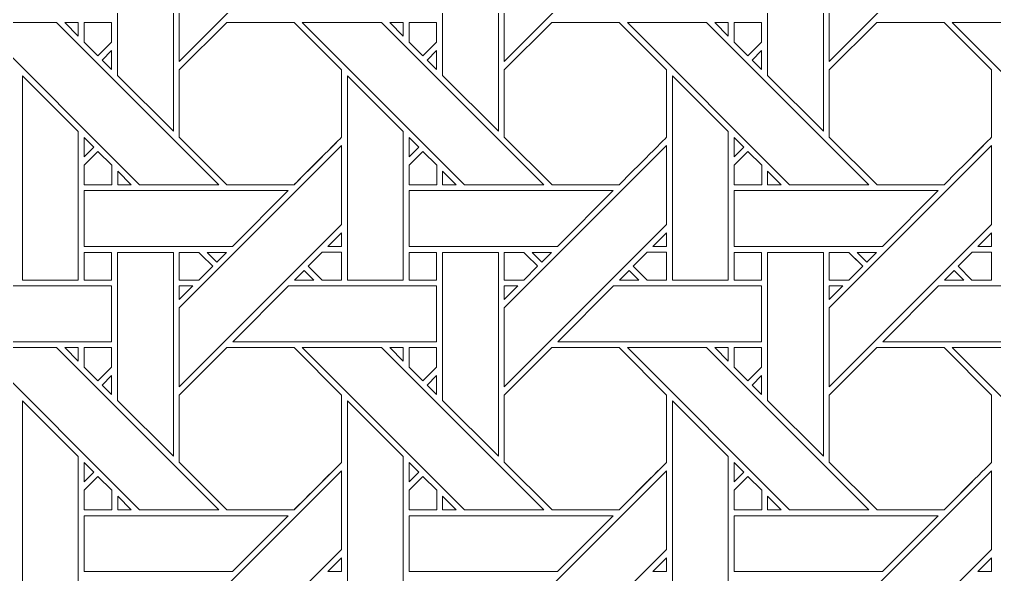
# Model space of a CAD drawing. Header units: inches. Extents: x 6.4 to 18.4, y 3.1 to 15.1.
# Drawn here: x 12.154 to 15, y 11.99 to 13.61 of the extents above; entities that cross this region are included whole.
import ezdxf

# ---------------------------------------------------------------- set-up
doc = ezdxf.new("R2010")
doc.units = ezdxf.units.IN
doc.header["$MEASUREMENT"] = 0
doc.layers.add('Design', color=7, linetype='Continuous', lineweight=0)

msp = doc.modelspace()

# ---------------------------------------------------------------- linework, layer by layer
at = {"layer": 'Design'}
for points, knots in [([(18.3821, 15.0948), (18.3821, 15.0948), (6.3829, 15.0948), (6.3829, 15.0948), (6.3829, 15.0948), (6.3829, 3.0948), (6.3829, 3.0948), (6.3829, 3.0948), (18.3829, 3.0948), (18.3829, 3.0948), (18.3829, 3.0948), (18.3829, 15.0948), (18.3829, 15.0948), (18.3829, 15.0948), (18.3821, 15.0948), (18.3821, 15.0948)], [0, 0, 0, 0, 1, 1, 1, 2, 2, 2, 3, 3, 3, 4, 4, 4, 5, 5, 5, 5]), ([(17.6485, 14.3611), (17.6485, 14.3611), (7.1165, 14.3611), (7.1165, 14.3611), (7.1165, 14.3611), (7.1165, 3.8284), (7.1165, 3.8284), (7.1165, 3.8284), (17.6492, 3.8284), (17.6492, 3.8284), (17.6492, 3.8284), (17.6492, 14.3611), (17.6492, 14.3611), (17.6492, 14.3611), (17.6485, 14.3611), (17.6485, 14.3611)], [0, 0, 0, 0, 1, 1, 1, 2, 2, 2, 3, 3, 3, 4, 4, 4, 5, 5, 5, 5]), ([(13.0941, 13.9603), (13.0941, 13.9603), (12.6204, 13.4866), (12.6204, 13.4866), (12.6204, 13.4866), (12.6204, 13.7167), (12.6204, 13.7167), (12.6204, 13.7167), (13.0941, 14.1903), (13.0941, 14.1903), (13.0941, 14.1903), (13.0941, 13.9603), (13.0941, 13.9603)], [0, 0, 0, 0, 1, 1, 1, 2, 2, 2, 3, 3, 3, 4, 4, 4, 4]), ([(14.0428, 13.9603), (14.0428, 13.9603), (13.5691, 13.4866), (13.5691, 13.4866), (13.5691, 13.4866), (13.5691, 13.7167), (13.5691, 13.7167), (13.5691, 13.7167), (14.0428, 14.1903), (14.0428, 14.1903), (14.0428, 14.1903), (14.0428, 13.9603), (14.0428, 13.9603)], [0, 0, 0, 0, 1, 1, 1, 2, 2, 2, 3, 3, 3, 4, 4, 4, 4]), ([(14.9915, 13.9603), (14.9915, 13.9603), (14.5179, 13.4866), (14.5179, 13.4866), (14.5179, 13.4866), (14.5179, 13.7167), (14.5179, 13.7167), (14.5179, 13.7167), (14.9915, 14.1903), (14.9915, 14.1903), (14.9915, 14.1903), (14.9915, 13.9603), (14.9915, 13.9603)], [0, 0, 0, 0, 1, 1, 1, 2, 2, 2, 3, 3, 3, 4, 4, 4, 4]), ([(12.4403, 13.4466), (12.4403, 13.4466), (12.4403, 13.8788), (12.4403, 13.8788), (12.4403, 13.8788), (12.6032, 13.8788), (12.6032, 13.8788), (12.6032, 13.8788), (12.6032, 13.2837), (12.6032, 13.2837), (12.6032, 13.2837), (12.4403, 13.4466), (12.4403, 13.4466)], [0, 0, 0, 0, 1, 1, 1, 2, 2, 2, 3, 3, 3, 4, 4, 4, 4]), ([(13.3891, 13.4466), (13.3891, 13.4466), (13.3891, 13.8788), (13.3891, 13.8788), (13.3891, 13.8788), (13.552, 13.8788), (13.552, 13.8788), (13.552, 13.8788), (13.552, 13.2837), (13.552, 13.2837), (13.552, 13.2837), (13.3891, 13.4466), (13.3891, 13.4466)], [0, 0, 0, 0, 1, 1, 1, 2, 2, 2, 3, 3, 3, 4, 4, 4, 4]), ([(14.3378, 13.4466), (14.3378, 13.4466), (14.3378, 13.8788), (14.3378, 13.8788), (14.3378, 13.8788), (14.5007, 13.8788), (14.5007, 13.8788), (14.5007, 13.8788), (14.5007, 13.2837), (14.5007, 13.2837), (14.5007, 13.2837), (14.3378, 13.4466), (14.3378, 13.4466)], [0, 0, 0, 0, 1, 1, 1, 2, 2, 2, 3, 3, 3, 4, 4, 4, 4]), ([(12.7354, 13.1273), (12.7354, 13.1273), (12.5044, 13.1273), (12.5044, 13.1273), (12.5044, 13.1273), (12.0308, 13.601), (12.0308, 13.601), (12.0308, 13.601), (12.2618, 13.601), (12.2618, 13.601), (12.2618, 13.601), (12.7354, 13.1273), (12.7354, 13.1273)], [0, 0, 0, 0, 1, 1, 1, 2, 2, 2, 3, 3, 3, 4, 4, 4, 4]), ([(12.2859, 13.601), (12.2859, 13.601), (12.3253, 13.601), (12.3253, 13.601), (12.3253, 13.601), (12.3253, 13.5611), (12.3253, 13.5611), (12.3253, 13.5611), (12.2859, 13.601), (12.2859, 13.601)], [0, 0, 0, 0, 1, 1, 1, 2, 2, 2, 3, 3, 3, 3]), ([(12.4228, 13.601), (12.4228, 13.601), (12.4228, 13.5434), (12.4228, 13.5434), (12.4228, 13.5434), (12.3828, 13.5035), (12.3828, 13.5035), (12.3828, 13.5035), (12.3425, 13.5438), (12.3425, 13.5438), (12.3425, 13.5438), (12.3425, 13.601), (12.3425, 13.601), (12.3425, 13.601), (12.4228, 13.601), (12.4228, 13.601)], [0, 0, 0, 0, 1, 1, 1, 2, 2, 2, 3, 3, 3, 4, 4, 4, 5, 5, 5, 5]), ([(12.4228, 13.5434), (12.4228, 13.5434), (12.3828, 13.5035), (12.3828, 13.5035), (12.3828, 13.5035), (12.3425, 13.5438), (12.3425, 13.5438), (12.3425, 13.5438), (12.3425, 13.601), (12.3425, 13.601), (12.3425, 13.601), (12.4228, 13.601), (12.4228, 13.601), (12.4228, 13.601), (12.4228, 13.5434), (12.4228, 13.5434)], [0, 0, 0, 0, 1, 1, 1, 2, 2, 2, 3, 3, 3, 4, 4, 4, 5, 5, 5, 5]), ([(12.7591, 13.601), (12.7591, 13.601), (12.9553, 13.601), (12.9553, 13.601), (12.9553, 13.601), (13.0941, 13.4623), (13.0941, 13.4623), (13.0941, 13.4623), (13.0941, 13.2661), (13.0941, 13.2661), (13.0763, 13.2481), (12.9643, 13.1364), (12.9553, 13.1274), (12.9553, 13.1274), (12.7596, 13.1274), (12.7596, 13.1274), (12.7596, 13.1274), (12.6204, 13.2666), (12.6204, 13.2666), (12.6204, 13.2666), (12.6204, 13.4623), (12.6204, 13.4623), (12.6204, 13.4623), (12.7591, 13.601), (12.7591, 13.601)], [0, 0, 0, 0, 1, 1, 1, 2, 2, 2, 3, 3, 3, 4, 4, 4, 5, 5, 5, 6, 6, 6, 7, 7, 7, 8, 8, 8, 8]), ([(13.0941, 13.4623), (13.0941, 13.4623), (13.0941, 13.2661), (13.0941, 13.2661), (13.0759, 13.2477), (12.964, 13.1361), (12.9553, 13.1274), (12.9553, 13.1274), (12.7596, 13.1274), (12.7596, 13.1274), (12.7596, 13.1274), (12.6204, 13.2666), (12.6204, 13.2666), (12.6204, 13.2666), (12.6204, 13.4623), (12.6204, 13.4623), (12.6204, 13.4623), (12.7591, 13.601), (12.7591, 13.601), (12.7591, 13.601), (12.9553, 13.601), (12.9553, 13.601), (12.9553, 13.601), (13.0941, 13.4623), (13.0941, 13.4623)], [0, 0, 0, 0, 1, 1, 1, 2, 2, 2, 3, 3, 3, 4, 4, 4, 5, 5, 5, 6, 6, 6, 7, 7, 7, 8, 8, 8, 8]), ([(13.6841, 13.1273), (13.6841, 13.1273), (13.4531, 13.1273), (13.4531, 13.1273), (13.4531, 13.1273), (12.9795, 13.601), (12.9795, 13.601), (12.9795, 13.601), (13.2105, 13.601), (13.2105, 13.601), (13.2105, 13.601), (13.6841, 13.1273), (13.6841, 13.1273)], [0, 0, 0, 0, 1, 1, 1, 2, 2, 2, 3, 3, 3, 4, 4, 4, 4]), ([(13.2346, 13.601), (13.2346, 13.601), (13.2741, 13.601), (13.2741, 13.601), (13.2741, 13.601), (13.2741, 13.5611), (13.2741, 13.5611), (13.2741, 13.5611), (13.2346, 13.601), (13.2346, 13.601)], [0, 0, 0, 0, 1, 1, 1, 2, 2, 2, 3, 3, 3, 3]), ([(13.3715, 13.601), (13.3715, 13.601), (13.3715, 13.5434), (13.3715, 13.5434), (13.3715, 13.5434), (13.3316, 13.5035), (13.3316, 13.5035), (13.3316, 13.5035), (13.2913, 13.5438), (13.2913, 13.5438), (13.2913, 13.5438), (13.2913, 13.601), (13.2913, 13.601), (13.2913, 13.601), (13.3715, 13.601), (13.3715, 13.601)], [0, 0, 0, 0, 1, 1, 1, 2, 2, 2, 3, 3, 3, 4, 4, 4, 5, 5, 5, 5]), ([(13.3715, 13.5434), (13.3715, 13.5434), (13.3316, 13.5035), (13.3316, 13.5035), (13.3316, 13.5035), (13.2913, 13.5438), (13.2913, 13.5438), (13.2913, 13.5438), (13.2913, 13.601), (13.2913, 13.601), (13.2913, 13.601), (13.3715, 13.601), (13.3715, 13.601), (13.3715, 13.601), (13.3715, 13.5434), (13.3715, 13.5434)], [0, 0, 0, 0, 1, 1, 1, 2, 2, 2, 3, 3, 3, 4, 4, 4, 5, 5, 5, 5]), ([(13.7078, 13.601), (13.7078, 13.601), (13.904, 13.601), (13.904, 13.601), (13.904, 13.601), (14.0428, 13.4623), (14.0428, 13.4623), (14.0428, 13.4623), (14.0428, 13.2661), (14.0428, 13.2661), (14.025, 13.2481), (13.9131, 13.1364), (13.9041, 13.1274), (13.9041, 13.1274), (13.7084, 13.1274), (13.7084, 13.1274), (13.7084, 13.1274), (13.5691, 13.2666), (13.5691, 13.2666), (13.5691, 13.2666), (13.5691, 13.4623), (13.5691, 13.4623), (13.5691, 13.4623), (13.7078, 13.601), (13.7078, 13.601)], [0, 0, 0, 0, 1, 1, 1, 2, 2, 2, 3, 3, 3, 4, 4, 4, 5, 5, 5, 6, 6, 6, 7, 7, 7, 8, 8, 8, 8]), ([(14.0428, 13.4623), (14.0428, 13.4623), (14.0428, 13.2661), (14.0428, 13.2661), (14.025, 13.2481), (13.9131, 13.1364), (13.9041, 13.1274), (13.9041, 13.1274), (13.7084, 13.1274), (13.7084, 13.1274), (13.7084, 13.1274), (13.5691, 13.2666), (13.5691, 13.2666), (13.5691, 13.2666), (13.5691, 13.4623), (13.5691, 13.4623), (13.5691, 13.4623), (13.7078, 13.601), (13.7078, 13.601), (13.7078, 13.601), (13.904, 13.601), (13.904, 13.601), (13.904, 13.601), (14.0428, 13.4623), (14.0428, 13.4623)], [0, 0, 0, 0, 1, 1, 1, 2, 2, 2, 3, 3, 3, 4, 4, 4, 5, 5, 5, 6, 6, 6, 7, 7, 7, 8, 8, 8, 8]), ([(14.6329, 13.1273), (14.6329, 13.1273), (14.4018, 13.1273), (14.4018, 13.1273), (14.4018, 13.1273), (13.9283, 13.601), (13.9283, 13.601), (13.9283, 13.601), (14.1592, 13.601), (14.1592, 13.601), (14.1592, 13.601), (14.6329, 13.1273), (14.6329, 13.1273)], [0, 0, 0, 0, 1, 1, 1, 2, 2, 2, 3, 3, 3, 4, 4, 4, 4]), ([(14.1833, 13.601), (14.1833, 13.601), (14.2228, 13.601), (14.2228, 13.601), (14.2228, 13.601), (14.2228, 13.5611), (14.2228, 13.5611), (14.2228, 13.5611), (14.1833, 13.601), (14.1833, 13.601)], [0, 0, 0, 0, 1, 1, 1, 2, 2, 2, 3, 3, 3, 3]), ([(14.3203, 13.601), (14.3203, 13.601), (14.3203, 13.5434), (14.3203, 13.5434), (14.3203, 13.5434), (14.2803, 13.5035), (14.2803, 13.5035), (14.2803, 13.5035), (14.24, 13.5438), (14.24, 13.5438), (14.24, 13.5438), (14.24, 13.601), (14.24, 13.601), (14.24, 13.601), (14.3203, 13.601), (14.3203, 13.601)], [0, 0, 0, 0, 1, 1, 1, 2, 2, 2, 3, 3, 3, 4, 4, 4, 5, 5, 5, 5]), ([(14.2803, 13.5035), (14.2803, 13.5035), (14.24, 13.5438), (14.24, 13.5438), (14.24, 13.5438), (14.24, 13.601), (14.24, 13.601), (14.24, 13.601), (14.3203, 13.601), (14.3203, 13.601), (14.3203, 13.601), (14.3203, 13.5434), (14.3203, 13.5434), (14.3203, 13.5434), (14.2803, 13.5035), (14.2803, 13.5035)], [0, 0, 0, 0, 1, 1, 1, 2, 2, 2, 3, 3, 3, 4, 4, 4, 5, 5, 5, 5]), ([(14.6566, 13.601), (14.6566, 13.601), (14.8528, 13.601), (14.8528, 13.601), (14.8528, 13.601), (14.9915, 13.4623), (14.9915, 13.4623), (14.9915, 13.4623), (14.9915, 13.2661), (14.9915, 13.2661), (14.9737, 13.2481), (14.8618, 13.1364), (14.8528, 13.1274), (14.8528, 13.1274), (14.6571, 13.1274), (14.6571, 13.1274), (14.6571, 13.1274), (14.5179, 13.2666), (14.5179, 13.2666), (14.5179, 13.2666), (14.5179, 13.4623), (14.5179, 13.4623), (14.5179, 13.4623), (14.6566, 13.601), (14.6566, 13.601)], [0, 0, 0, 0, 1, 1, 1, 2, 2, 2, 3, 3, 3, 4, 4, 4, 5, 5, 5, 6, 6, 6, 7, 7, 7, 8, 8, 8, 8]), ([(14.9915, 13.4623), (14.9915, 13.4623), (14.9915, 13.2661), (14.9915, 13.2661), (14.9738, 13.2482), (14.8619, 13.1365), (14.8528, 13.1274), (14.8528, 13.1274), (14.6571, 13.1274), (14.6571, 13.1274), (14.6571, 13.1274), (14.5179, 13.2666), (14.5179, 13.2666), (14.5179, 13.2666), (14.5179, 13.4623), (14.5179, 13.4623), (14.5179, 13.4623), (14.6566, 13.601), (14.6566, 13.601), (14.6566, 13.601), (14.8528, 13.601), (14.8528, 13.601), (14.8528, 13.601), (14.9915, 13.4623), (14.9915, 13.4623)], [0, 0, 0, 0, 1, 1, 1, 2, 2, 2, 3, 3, 3, 4, 4, 4, 5, 5, 5, 6, 6, 6, 7, 7, 7, 8, 8, 8, 8]), ([(15.5816, 13.1273), (15.5816, 13.1273), (15.3506, 13.1273), (15.3506, 13.1273), (15.3506, 13.1273), (14.877, 13.601), (14.877, 13.601), (14.877, 13.601), (15.1079, 13.601), (15.1079, 13.601), (15.1079, 13.601), (15.5816, 13.1273), (15.5816, 13.1273)], [0, 0, 0, 0, 1, 1, 1, 2, 2, 2, 3, 3, 3, 4, 4, 4, 4]), ([(12.4228, 13.5191), (12.4228, 13.5191), (12.4228, 13.464), (12.4228, 13.464), (12.4228, 13.464), (12.395, 13.4913), (12.395, 13.4913), (12.395, 13.4913), (12.4228, 13.5191), (12.4228, 13.5191)], [0, 0, 0, 0, 1, 1, 1, 2, 2, 2, 3, 3, 3, 3]), ([(13.3715, 13.5191), (13.3715, 13.5191), (13.3715, 13.464), (13.3715, 13.464), (13.3715, 13.464), (13.3438, 13.4913), (13.3438, 13.4913), (13.3438, 13.4913), (13.3715, 13.5191), (13.3715, 13.5191)], [0, 0, 0, 0, 1, 1, 1, 2, 2, 2, 3, 3, 3, 3]), ([(14.3203, 13.5191), (14.3203, 13.5191), (14.3203, 13.464), (14.3203, 13.464), (14.3203, 13.464), (14.2925, 13.4913), (14.2925, 13.4913), (14.2925, 13.4913), (14.3203, 13.5191), (14.3203, 13.5191)], [0, 0, 0, 0, 1, 1, 1, 2, 2, 2, 3, 3, 3, 3]), ([(12.1625, 12.8493), (12.1625, 12.8493), (12.1625, 13.4452), (12.1625, 13.4452), (12.1625, 13.4452), (12.3252, 13.283), (12.3252, 13.283), (12.3252, 13.283), (12.3252, 12.8493), (12.3252, 12.8493), (12.3252, 12.8493), (12.1625, 12.8493), (12.1625, 12.8493)], [0, 0, 0, 0, 1, 1, 1, 2, 2, 2, 3, 3, 3, 4, 4, 4, 4]), ([(13.1112, 12.8493), (13.1112, 12.8493), (13.1112, 13.4452), (13.1112, 13.4452), (13.1112, 13.4452), (13.274, 13.283), (13.274, 13.283), (13.274, 13.283), (13.274, 12.8493), (13.274, 12.8493), (13.274, 12.8493), (13.1112, 12.8493), (13.1112, 12.8493)], [0, 0, 0, 0, 1, 1, 1, 2, 2, 2, 3, 3, 3, 4, 4, 4, 4]), ([(14.0599, 12.8493), (14.0599, 12.8493), (14.0599, 13.4452), (14.0599, 13.4452), (14.0599, 13.4452), (14.2227, 13.283), (14.2227, 13.283), (14.2227, 13.283), (14.2227, 12.8493), (14.2227, 12.8493), (14.2227, 12.8493), (14.0599, 12.8493), (14.0599, 12.8493)], [0, 0, 0, 0, 1, 1, 1, 2, 2, 2, 3, 3, 3, 4, 4, 4, 4]), ([(12.3425, 13.2088), (12.3425, 13.2088), (12.3425, 13.2655), (12.3425, 13.2655), (12.3425, 13.2655), (12.3707, 13.2369), (12.3707, 13.2369), (12.3707, 13.2369), (12.3425, 13.2088), (12.3425, 13.2088)], [0, 0, 0, 0, 1, 1, 1, 2, 2, 2, 3, 3, 3, 3]), ([(13.2913, 13.2088), (13.2913, 13.2088), (13.2913, 13.2655), (13.2913, 13.2655), (13.2913, 13.2655), (13.3195, 13.2369), (13.3195, 13.2369), (13.3195, 13.2369), (13.2913, 13.2088), (13.2913, 13.2088)], [0, 0, 0, 0, 1, 1, 1, 2, 2, 2, 3, 3, 3, 3]), ([(14.24, 13.2088), (14.24, 13.2088), (14.24, 13.2655), (14.24, 13.2655), (14.24, 13.2655), (14.2682, 13.2369), (14.2682, 13.2369), (14.2682, 13.2369), (14.24, 13.2088), (14.24, 13.2088)], [0, 0, 0, 0, 1, 1, 1, 2, 2, 2, 3, 3, 3, 3]), ([(13.0941, 13.0116), (13.0941, 13.0116), (12.6204, 12.5379), (12.6204, 12.5379), (12.6204, 12.5379), (12.6204, 12.768), (12.6204, 12.768), (12.6204, 12.768), (13.0941, 13.2416), (13.0941, 13.2416), (13.0941, 13.2416), (13.0941, 13.0116), (13.0941, 13.0116)], [0, 0, 0, 0, 1, 1, 1, 2, 2, 2, 3, 3, 3, 4, 4, 4, 4]), ([(14.0428, 13.0116), (14.0428, 13.0116), (13.5691, 12.5379), (13.5691, 12.5379), (13.5691, 12.5379), (13.5691, 12.768), (13.5691, 12.768), (13.5691, 12.768), (14.0428, 13.2416), (14.0428, 13.2416), (14.0428, 13.2416), (14.0428, 13.0116), (14.0428, 13.0116)], [0, 0, 0, 0, 1, 1, 1, 2, 2, 2, 3, 3, 3, 4, 4, 4, 4]), ([(14.9915, 13.0116), (14.9915, 13.0116), (14.5179, 12.5379), (14.5179, 12.5379), (14.5179, 12.5379), (14.5179, 12.768), (14.5179, 12.768), (14.5179, 12.768), (14.9915, 13.2416), (14.9915, 13.2416), (14.9915, 13.2416), (14.9915, 13.0116), (14.9915, 13.0116)], [0, 0, 0, 0, 1, 1, 1, 2, 2, 2, 3, 3, 3, 4, 4, 4, 4]), ([(12.3425, 13.1271), (12.3425, 13.1271), (12.3425, 13.1844), (12.3425, 13.1844), (12.3425, 13.1844), (12.3829, 13.2247), (12.3829, 13.2247), (12.3829, 13.2247), (12.4232, 13.1844), (12.4232, 13.1844), (12.4232, 13.1844), (12.4232, 13.1271), (12.4232, 13.1271), (12.4232, 13.1271), (12.3425, 13.1271), (12.3425, 13.1271)], [0, 0, 0, 0, 1, 1, 1, 2, 2, 2, 3, 3, 3, 4, 4, 4, 5, 5, 5, 5]), ([(12.3829, 13.2247), (12.3829, 13.2247), (12.4232, 13.1844), (12.4232, 13.1844), (12.4232, 13.1844), (12.4232, 13.1271), (12.4232, 13.1271), (12.4232, 13.1271), (12.3425, 13.1271), (12.3425, 13.1271), (12.3425, 13.1271), (12.3425, 13.1844), (12.3425, 13.1844), (12.3425, 13.1844), (12.3829, 13.2247), (12.3829, 13.2247)], [0, 0, 0, 0, 1, 1, 1, 2, 2, 2, 3, 3, 3, 4, 4, 4, 5, 5, 5, 5]), ([(13.2913, 13.1271), (13.2913, 13.1271), (13.2913, 13.1844), (13.2913, 13.1844), (13.2913, 13.1844), (13.3316, 13.2247), (13.3316, 13.2247), (13.3316, 13.2247), (13.3719, 13.1844), (13.3719, 13.1844), (13.3719, 13.1844), (13.3719, 13.1271), (13.3719, 13.1271), (13.3719, 13.1271), (13.2913, 13.1271), (13.2913, 13.1271)], [0, 0, 0, 0, 1, 1, 1, 2, 2, 2, 3, 3, 3, 4, 4, 4, 5, 5, 5, 5]), ([(13.3316, 13.2247), (13.3316, 13.2247), (13.3719, 13.1844), (13.3719, 13.1844), (13.3719, 13.1844), (13.3719, 13.1271), (13.3719, 13.1271), (13.3719, 13.1271), (13.2913, 13.1271), (13.2913, 13.1271), (13.2913, 13.1271), (13.2913, 13.1844), (13.2913, 13.1844), (13.2913, 13.1844), (13.3316, 13.2247), (13.3316, 13.2247)], [0, 0, 0, 0, 1, 1, 1, 2, 2, 2, 3, 3, 3, 4, 4, 4, 5, 5, 5, 5]), ([(14.24, 13.1271), (14.24, 13.1271), (14.24, 13.1844), (14.24, 13.1844), (14.24, 13.1844), (14.2803, 13.2247), (14.2803, 13.2247), (14.2803, 13.2247), (14.3207, 13.1844), (14.3207, 13.1844), (14.3207, 13.1844), (14.3207, 13.1271), (14.3207, 13.1271), (14.3207, 13.1271), (14.24, 13.1271), (14.24, 13.1271)], [0, 0, 0, 0, 1, 1, 1, 2, 2, 2, 3, 3, 3, 4, 4, 4, 5, 5, 5, 5]), ([(14.2803, 13.2247), (14.2803, 13.2247), (14.3207, 13.1844), (14.3207, 13.1844), (14.3207, 13.1844), (14.3207, 13.1271), (14.3207, 13.1271), (14.3207, 13.1271), (14.24, 13.1271), (14.24, 13.1271), (14.24, 13.1271), (14.24, 13.1844), (14.24, 13.1844), (14.24, 13.1844), (14.2803, 13.2247), (14.2803, 13.2247)], [0, 0, 0, 0, 1, 1, 1, 2, 2, 2, 3, 3, 3, 4, 4, 4, 5, 5, 5, 5]), ([(12.4405, 13.1273), (12.4405, 13.1273), (12.4405, 13.1671), (12.4405, 13.1671), (12.4405, 13.1671), (12.4802, 13.1273), (12.4802, 13.1273), (12.4802, 13.1273), (12.4405, 13.1273), (12.4405, 13.1273)], [0, 0, 0, 0, 1, 1, 1, 2, 2, 2, 3, 3, 3, 3]), ([(13.3892, 13.1273), (13.3892, 13.1273), (13.3892, 13.1671), (13.3892, 13.1671), (13.3892, 13.1671), (13.4289, 13.1273), (13.4289, 13.1273), (13.4289, 13.1273), (13.3892, 13.1273), (13.3892, 13.1273)], [0, 0, 0, 0, 1, 1, 1, 2, 2, 2, 3, 3, 3, 3]), ([(14.3379, 13.1273), (14.3379, 13.1273), (14.3379, 13.1671), (14.3379, 13.1671), (14.3379, 13.1671), (14.3776, 13.1273), (14.3776, 13.1273), (14.3776, 13.1273), (14.3379, 13.1273), (14.3379, 13.1273)], [0, 0, 0, 0, 1, 1, 1, 2, 2, 2, 3, 3, 3, 3]), ([(12.9382, 13.1101), (12.9382, 13.1101), (12.7755, 12.9474), (12.7755, 12.9474), (12.7755, 12.9474), (12.3425, 12.9474), (12.3425, 12.9474), (12.3425, 12.9474), (12.3425, 13.1101), (12.3425, 13.1101), (12.3425, 13.1101), (12.9382, 13.1101), (12.9382, 13.1101)], [0, 0, 0, 0, 1, 1, 1, 2, 2, 2, 3, 3, 3, 4, 4, 4, 4]), ([(13.887, 13.1101), (13.887, 13.1101), (13.7242, 12.9474), (13.7242, 12.9474), (13.7242, 12.9474), (13.2913, 12.9474), (13.2913, 12.9474), (13.2913, 12.9474), (13.2913, 13.1101), (13.2913, 13.1101), (13.2913, 13.1101), (13.887, 13.1101), (13.887, 13.1101)], [0, 0, 0, 0, 1, 1, 1, 2, 2, 2, 3, 3, 3, 4, 4, 4, 4]), ([(14.8357, 13.1101), (14.8357, 13.1101), (14.673, 12.9474), (14.673, 12.9474), (14.673, 12.9474), (14.24, 12.9474), (14.24, 12.9474), (14.24, 12.9474), (14.24, 13.1101), (14.24, 13.1101), (14.24, 13.1101), (14.8357, 13.1101), (14.8357, 13.1101)], [0, 0, 0, 0, 1, 1, 1, 2, 2, 2, 3, 3, 3, 4, 4, 4, 4]), ([(13.0543, 12.9474), (13.0543, 12.9474), (13.0941, 12.9872), (13.0941, 12.9872), (13.0941, 12.9872), (13.0941, 12.9474), (13.0941, 12.9474), (13.0941, 12.9474), (13.0543, 12.9474), (13.0543, 12.9474)], [0, 0, 0, 0, 1, 1, 1, 2, 2, 2, 3, 3, 3, 3]), ([(14.003, 12.9474), (14.003, 12.9474), (14.0428, 12.9872), (14.0428, 12.9872), (14.0428, 12.9872), (14.0428, 12.9474), (14.0428, 12.9474), (14.0428, 12.9474), (14.003, 12.9474), (14.003, 12.9474)], [0, 0, 0, 0, 1, 1, 1, 2, 2, 2, 3, 3, 3, 3]), ([(14.9517, 12.9474), (14.9517, 12.9474), (14.9915, 12.9872), (14.9915, 12.9872), (14.9915, 12.9872), (14.9915, 12.9474), (14.9915, 12.9474), (14.9915, 12.9474), (14.9517, 12.9474), (14.9517, 12.9474)], [0, 0, 0, 0, 1, 1, 1, 2, 2, 2, 3, 3, 3, 3]), ([(12.3425, 12.9301), (12.3425, 12.9301), (12.4228, 12.9301), (12.4228, 12.9301), (12.4228, 12.9301), (12.4228, 12.8494), (12.4228, 12.8494), (12.4228, 12.8494), (12.3425, 12.8494), (12.3425, 12.8494), (12.3425, 12.8494), (12.3425, 12.9301), (12.3425, 12.9301)], [0, 0, 0, 0, 1, 1, 1, 2, 2, 2, 3, 3, 3, 4, 4, 4, 4]), ([(12.4228, 12.9301), (12.4228, 12.9301), (12.4228, 12.8494), (12.4228, 12.8494), (12.4228, 12.8494), (12.3425, 12.8494), (12.3425, 12.8494), (12.3425, 12.8494), (12.3425, 12.9301), (12.3425, 12.9301), (12.3425, 12.9301), (12.4228, 12.9301), (12.4228, 12.9301)], [0, 0, 0, 0, 1, 1, 1, 2, 2, 2, 3, 3, 3, 4, 4, 4, 4]), ([(12.4403, 12.4979), (12.4403, 12.4979), (12.4403, 12.9301), (12.4403, 12.9301), (12.4403, 12.9301), (12.6032, 12.9301), (12.6032, 12.9301), (12.6032, 12.9301), (12.6032, 12.335), (12.6032, 12.335), (12.6032, 12.335), (12.4403, 12.4979), (12.4403, 12.4979)], [0, 0, 0, 0, 1, 1, 1, 2, 2, 2, 3, 3, 3, 4, 4, 4, 4]), ([(12.6775, 12.9301), (12.6826, 12.925), (12.7134, 12.8942), (12.7178, 12.8898), (12.7178, 12.8898), (12.6774, 12.8494), (12.6774, 12.8494), (12.6774, 12.8494), (12.6204, 12.8494), (12.6204, 12.8494), (12.6204, 12.8494), (12.6204, 12.9301), (12.6204, 12.9301), (12.6204, 12.9301), (12.6775, 12.9301), (12.6775, 12.9301)], [0, 0, 0, 0, 1, 1, 1, 2, 2, 2, 3, 3, 3, 4, 4, 4, 5, 5, 5, 5]), ([(12.7178, 12.8898), (12.7178, 12.8898), (12.6774, 12.8494), (12.6774, 12.8494), (12.6774, 12.8494), (12.6204, 12.8494), (12.6204, 12.8494), (12.6204, 12.8494), (12.6204, 12.9301), (12.6204, 12.9301), (12.6204, 12.9301), (12.6775, 12.9301), (12.6775, 12.9301), (12.6828, 12.9248), (12.7136, 12.894), (12.7178, 12.8898)], [0, 0, 0, 0, 1, 1, 1, 2, 2, 2, 3, 3, 3, 4, 4, 4, 5, 5, 5, 5]), ([(12.7018, 12.9301), (12.7018, 12.9301), (12.7583, 12.9301), (12.7583, 12.9301), (12.7583, 12.9301), (12.73, 12.9019), (12.73, 12.9019), (12.73, 12.9019), (12.7018, 12.9301), (12.7018, 12.9301)], [0, 0, 0, 0, 1, 1, 1, 2, 2, 2, 3, 3, 3, 3]), ([(13.037, 12.8494), (13.037, 12.8494), (12.9966, 12.8897), (12.9966, 12.8897), (12.9966, 12.8897), (13.037, 12.9302), (13.037, 12.9302), (13.037, 12.9302), (13.0941, 12.9302), (13.0941, 12.9302), (13.0941, 12.9302), (13.0941, 12.8494), (13.0941, 12.8494), (13.0941, 12.8494), (13.037, 12.8494), (13.037, 12.8494)], [0, 0, 0, 0, 1, 1, 1, 2, 2, 2, 3, 3, 3, 4, 4, 4, 5, 5, 5, 5]), ([(13.0941, 12.9302), (13.0941, 12.9302), (13.0941, 12.8494), (13.0941, 12.8494), (13.0941, 12.8494), (13.037, 12.8494), (13.037, 12.8494), (13.037, 12.8494), (12.9966, 12.8897), (12.9966, 12.8897), (12.9966, 12.8897), (13.037, 12.9302), (13.037, 12.9302), (13.037, 12.9302), (13.0941, 12.9302), (13.0941, 12.9302)], [0, 0, 0, 0, 1, 1, 1, 2, 2, 2, 3, 3, 3, 4, 4, 4, 5, 5, 5, 5]), ([(13.2913, 12.9301), (13.2913, 12.9301), (13.3715, 12.9301), (13.3715, 12.9301), (13.3715, 12.9301), (13.3715, 12.8494), (13.3715, 12.8494), (13.3715, 12.8494), (13.2913, 12.8494), (13.2913, 12.8494), (13.2913, 12.8494), (13.2913, 12.9301), (13.2913, 12.9301)], [0, 0, 0, 0, 1, 1, 1, 2, 2, 2, 3, 3, 3, 4, 4, 4, 4]), ([(13.3715, 12.9301), (13.3715, 12.9301), (13.3715, 12.8494), (13.3715, 12.8494), (13.3715, 12.8494), (13.2913, 12.8494), (13.2913, 12.8494), (13.2913, 12.8494), (13.2913, 12.9301), (13.2913, 12.9301), (13.2913, 12.9301), (13.3715, 12.9301), (13.3715, 12.9301)], [0, 0, 0, 0, 1, 1, 1, 2, 2, 2, 3, 3, 3, 4, 4, 4, 4]), ([(13.3891, 12.4979), (13.3891, 12.4979), (13.3891, 12.9301), (13.3891, 12.9301), (13.3891, 12.9301), (13.552, 12.9301), (13.552, 12.9301), (13.552, 12.9301), (13.552, 12.335), (13.552, 12.335), (13.552, 12.335), (13.3891, 12.4979), (13.3891, 12.4979)], [0, 0, 0, 0, 1, 1, 1, 2, 2, 2, 3, 3, 3, 4, 4, 4, 4]), ([(13.6262, 12.9301), (13.6313, 12.925), (13.6621, 12.8942), (13.6665, 12.8898), (13.6665, 12.8898), (13.6261, 12.8494), (13.6261, 12.8494), (13.6261, 12.8494), (13.5691, 12.8494), (13.5691, 12.8494), (13.5691, 12.8494), (13.5691, 12.9301), (13.5691, 12.9301), (13.5691, 12.9301), (13.6262, 12.9301), (13.6262, 12.9301)], [0, 0, 0, 0, 1, 1, 1, 2, 2, 2, 3, 3, 3, 4, 4, 4, 5, 5, 5, 5]), ([(13.6665, 12.8898), (13.6665, 12.8898), (13.6261, 12.8494), (13.6261, 12.8494), (13.6261, 12.8494), (13.5691, 12.8494), (13.5691, 12.8494), (13.5691, 12.8494), (13.5691, 12.9301), (13.5691, 12.9301), (13.5691, 12.9301), (13.6262, 12.9301), (13.6262, 12.9301), (13.6313, 12.925), (13.6621, 12.8942), (13.6665, 12.8898)], [0, 0, 0, 0, 1, 1, 1, 2, 2, 2, 3, 3, 3, 4, 4, 4, 5, 5, 5, 5]), ([(13.6505, 12.9301), (13.6505, 12.9301), (13.707, 12.9301), (13.707, 12.9301), (13.707, 12.9301), (13.6787, 12.9019), (13.6787, 12.9019), (13.6787, 12.9019), (13.6505, 12.9301), (13.6505, 12.9301)], [0, 0, 0, 0, 1, 1, 1, 2, 2, 2, 3, 3, 3, 3]), ([(13.9857, 12.8494), (13.9857, 12.8494), (13.9453, 12.8897), (13.9453, 12.8897), (13.9453, 12.8897), (13.9858, 12.9302), (13.9858, 12.9302), (13.9858, 12.9302), (14.0428, 12.9302), (14.0428, 12.9302), (14.0428, 12.9302), (14.0428, 12.8494), (14.0428, 12.8494), (14.0428, 12.8494), (13.9857, 12.8494), (13.9857, 12.8494)], [0, 0, 0, 0, 1, 1, 1, 2, 2, 2, 3, 3, 3, 4, 4, 4, 5, 5, 5, 5]), ([(14.0428, 12.8494), (14.0428, 12.8494), (13.9857, 12.8494), (13.9857, 12.8494), (13.9857, 12.8494), (13.9453, 12.8897), (13.9453, 12.8897), (13.9453, 12.8897), (13.9858, 12.9302), (13.9858, 12.9302), (13.9858, 12.9302), (14.0428, 12.9302), (14.0428, 12.9302), (14.0428, 12.9302), (14.0428, 12.8494), (14.0428, 12.8494)], [0, 0, 0, 0, 1, 1, 1, 2, 2, 2, 3, 3, 3, 4, 4, 4, 5, 5, 5, 5]), ([(14.24, 12.9301), (14.24, 12.9301), (14.3203, 12.9301), (14.3203, 12.9301), (14.3203, 12.9301), (14.3203, 12.8494), (14.3203, 12.8494), (14.3203, 12.8494), (14.24, 12.8494), (14.24, 12.8494), (14.24, 12.8494), (14.24, 12.9301), (14.24, 12.9301)], [0, 0, 0, 0, 1, 1, 1, 2, 2, 2, 3, 3, 3, 4, 4, 4, 4]), ([(14.24, 12.8494), (14.24, 12.8494), (14.24, 12.9301), (14.24, 12.9301), (14.24, 12.9301), (14.3203, 12.9301), (14.3203, 12.9301), (14.3203, 12.9301), (14.3203, 12.8494), (14.3203, 12.8494), (14.3203, 12.8494), (14.24, 12.8494), (14.24, 12.8494)], [0, 0, 0, 0, 1, 1, 1, 2, 2, 2, 3, 3, 3, 4, 4, 4, 4]), ([(14.3378, 12.4979), (14.3378, 12.4979), (14.3378, 12.9301), (14.3378, 12.9301), (14.3378, 12.9301), (14.5007, 12.9301), (14.5007, 12.9301), (14.5007, 12.9301), (14.5007, 12.335), (14.5007, 12.335), (14.5007, 12.335), (14.3378, 12.4979), (14.3378, 12.4979)], [0, 0, 0, 0, 1, 1, 1, 2, 2, 2, 3, 3, 3, 4, 4, 4, 4]), ([(14.5749, 12.9301), (14.5801, 12.925), (14.6108, 12.8942), (14.6153, 12.8898), (14.6153, 12.8898), (14.5748, 12.8494), (14.5748, 12.8494), (14.5748, 12.8494), (14.5179, 12.8494), (14.5179, 12.8494), (14.5179, 12.8494), (14.5179, 12.9301), (14.5179, 12.9301), (14.5179, 12.9301), (14.5749, 12.9301), (14.5749, 12.9301)], [0, 0, 0, 0, 1, 1, 1, 2, 2, 2, 3, 3, 3, 4, 4, 4, 5, 5, 5, 5]), ([(14.6153, 12.8898), (14.6153, 12.8898), (14.5748, 12.8494), (14.5748, 12.8494), (14.5748, 12.8494), (14.5179, 12.8494), (14.5179, 12.8494), (14.5179, 12.8494), (14.5179, 12.9301), (14.5179, 12.9301), (14.5179, 12.9301), (14.5749, 12.9301), (14.5749, 12.9301), (14.58, 12.9251), (14.6107, 12.8943), (14.6153, 12.8898)], [0, 0, 0, 0, 1, 1, 1, 2, 2, 2, 3, 3, 3, 4, 4, 4, 5, 5, 5, 5]), ([(14.5993, 12.9301), (14.5993, 12.9301), (14.6557, 12.9301), (14.6557, 12.9301), (14.6557, 12.9301), (14.6275, 12.9019), (14.6275, 12.9019), (14.6275, 12.9019), (14.5993, 12.9301), (14.5993, 12.9301)], [0, 0, 0, 0, 1, 1, 1, 2, 2, 2, 3, 3, 3, 3]), ([(14.9344, 12.8494), (14.9344, 12.8494), (14.8941, 12.8897), (14.8941, 12.8897), (14.8941, 12.8897), (14.9345, 12.9302), (14.9345, 12.9302), (14.9345, 12.9302), (14.9915, 12.9302), (14.9915, 12.9302), (14.9915, 12.9302), (14.9915, 12.8494), (14.9915, 12.8494), (14.9915, 12.8494), (14.9344, 12.8494), (14.9344, 12.8494)], [0, 0, 0, 0, 1, 1, 1, 2, 2, 2, 3, 3, 3, 4, 4, 4, 5, 5, 5, 5]), ([(14.9915, 12.8494), (14.9915, 12.8494), (14.9344, 12.8494), (14.9344, 12.8494), (14.9344, 12.8494), (14.8941, 12.8897), (14.8941, 12.8897), (14.8941, 12.8897), (14.9345, 12.9302), (14.9345, 12.9302), (14.9345, 12.9302), (14.9915, 12.9302), (14.9915, 12.9302), (14.9915, 12.9302), (14.9915, 12.8494), (14.9915, 12.8494)], [0, 0, 0, 0, 1, 1, 1, 2, 2, 2, 3, 3, 3, 4, 4, 4, 5, 5, 5, 5]), ([(13.0127, 12.8493), (13.0127, 12.8493), (12.9562, 12.8493), (12.9562, 12.8493), (12.9562, 12.8493), (12.9845, 12.8776), (12.9845, 12.8776), (12.9845, 12.8776), (13.0127, 12.8493), (13.0127, 12.8493)], [0, 0, 0, 0, 1, 1, 1, 2, 2, 2, 3, 3, 3, 3]), ([(13.905, 12.8493), (13.905, 12.8493), (13.9332, 12.8776), (13.9332, 12.8776), (13.9332, 12.8776), (13.9615, 12.8493), (13.9615, 12.8493), (13.9615, 12.8493), (13.905, 12.8493), (13.905, 12.8493)], [0, 0, 0, 0, 1, 1, 1, 2, 2, 2, 3, 3, 3, 3]), ([(14.8537, 12.8493), (14.8537, 12.8493), (14.8819, 12.8776), (14.8819, 12.8776), (14.8819, 12.8776), (14.9102, 12.8493), (14.9102, 12.8493), (14.9102, 12.8493), (14.8537, 12.8493), (14.8537, 12.8493)], [0, 0, 0, 0, 1, 1, 1, 2, 2, 2, 3, 3, 3, 3]), ([(12.4228, 12.8322), (12.4228, 12.8322), (12.4228, 12.6694), (12.4228, 12.6694), (12.4228, 12.6694), (11.8275, 12.6694), (11.8275, 12.6694), (11.8275, 12.6694), (11.9904, 12.8322), (11.9904, 12.8322), (11.9904, 12.8322), (12.4228, 12.8322), (12.4228, 12.8322)], [0, 0, 0, 0, 1, 1, 1, 2, 2, 2, 3, 3, 3, 4, 4, 4, 4]), ([(12.6602, 12.8322), (12.6602, 12.8322), (12.6204, 12.7924), (12.6204, 12.7924), (12.6204, 12.7924), (12.6204, 12.8322), (12.6204, 12.8322), (12.6204, 12.8322), (12.6602, 12.8322), (12.6602, 12.8322)], [0, 0, 0, 0, 1, 1, 1, 2, 2, 2, 3, 3, 3, 3]), ([(13.3715, 12.8322), (13.3715, 12.8322), (13.3715, 12.6694), (13.3715, 12.6694), (13.3715, 12.6694), (12.7762, 12.6694), (12.7762, 12.6694), (12.7762, 12.6694), (12.9391, 12.8322), (12.9391, 12.8322), (12.9391, 12.8322), (13.3715, 12.8322), (13.3715, 12.8322)], [0, 0, 0, 0, 1, 1, 1, 2, 2, 2, 3, 3, 3, 4, 4, 4, 4]), ([(13.609, 12.8322), (13.609, 12.8322), (13.5691, 12.7924), (13.5691, 12.7924), (13.5691, 12.7924), (13.5691, 12.8322), (13.5691, 12.8322), (13.5691, 12.8322), (13.609, 12.8322), (13.609, 12.8322)], [0, 0, 0, 0, 1, 1, 1, 2, 2, 2, 3, 3, 3, 3]), ([(14.3203, 12.8322), (14.3203, 12.8322), (14.3203, 12.6694), (14.3203, 12.6694), (14.3203, 12.6694), (13.725, 12.6694), (13.725, 12.6694), (13.725, 12.6694), (13.8878, 12.8322), (13.8878, 12.8322), (13.8878, 12.8322), (14.3203, 12.8322), (14.3203, 12.8322)], [0, 0, 0, 0, 1, 1, 1, 2, 2, 2, 3, 3, 3, 4, 4, 4, 4]), ([(14.5577, 12.8322), (14.5577, 12.8322), (14.5179, 12.7924), (14.5179, 12.7924), (14.5179, 12.7924), (14.5179, 12.8322), (14.5179, 12.8322), (14.5179, 12.8322), (14.5577, 12.8322), (14.5577, 12.8322)], [0, 0, 0, 0, 1, 1, 1, 2, 2, 2, 3, 3, 3, 3]), ([(15.269, 12.8322), (15.269, 12.8322), (15.269, 12.6694), (15.269, 12.6694), (15.269, 12.6694), (14.6737, 12.6694), (14.6737, 12.6694), (14.6737, 12.6694), (14.8365, 12.8322), (14.8365, 12.8322), (14.8365, 12.8322), (15.269, 12.8322), (15.269, 12.8322)], [0, 0, 0, 0, 1, 1, 1, 2, 2, 2, 3, 3, 3, 4, 4, 4, 4]), ([(12.7354, 12.1786), (12.7354, 12.1786), (12.5044, 12.1786), (12.5044, 12.1786), (12.5044, 12.1786), (12.0308, 12.6522), (12.0308, 12.6522), (12.0308, 12.6522), (12.2618, 12.6522), (12.2618, 12.6522), (12.2618, 12.6522), (12.7354, 12.1786), (12.7354, 12.1786)], [0, 0, 0, 0, 1, 1, 1, 2, 2, 2, 3, 3, 3, 4, 4, 4, 4]), ([(12.2859, 12.6522), (12.2859, 12.6522), (12.3253, 12.6522), (12.3253, 12.6522), (12.3253, 12.6522), (12.3253, 12.6124), (12.3253, 12.6124), (12.3253, 12.6124), (12.2859, 12.6522), (12.2859, 12.6522)], [0, 0, 0, 0, 1, 1, 1, 2, 2, 2, 3, 3, 3, 3]), ([(12.4228, 12.6523), (12.4228, 12.6523), (12.4228, 12.5947), (12.4228, 12.5947), (12.4228, 12.5947), (12.3828, 12.5547), (12.3828, 12.5547), (12.3828, 12.5547), (12.3425, 12.5951), (12.3425, 12.5951), (12.3425, 12.5951), (12.3425, 12.6523), (12.3425, 12.6523), (12.3425, 12.6523), (12.4228, 12.6523), (12.4228, 12.6523)], [0, 0, 0, 0, 1, 1, 1, 2, 2, 2, 3, 3, 3, 4, 4, 4, 5, 5, 5, 5]), ([(12.4228, 12.5947), (12.4228, 12.5947), (12.3828, 12.5547), (12.3828, 12.5547), (12.3828, 12.5547), (12.3425, 12.5951), (12.3425, 12.5951), (12.3425, 12.5951), (12.3425, 12.6523), (12.3425, 12.6523), (12.3425, 12.6523), (12.4228, 12.6523), (12.4228, 12.6523), (12.4228, 12.6523), (12.4228, 12.5947), (12.4228, 12.5947)], [0, 0, 0, 0, 1, 1, 1, 2, 2, 2, 3, 3, 3, 4, 4, 4, 5, 5, 5, 5]), ([(12.7591, 12.6523), (12.7591, 12.6523), (12.9553, 12.6523), (12.9553, 12.6523), (12.9553, 12.6523), (13.0941, 12.5135), (13.0941, 12.5135), (13.0941, 12.5135), (13.0941, 12.3173), (13.0941, 12.3173), (13.0763, 12.2994), (12.9643, 12.1876), (12.9553, 12.1786), (12.9553, 12.1786), (12.7596, 12.1786), (12.7596, 12.1786), (12.7596, 12.1786), (12.6204, 12.3179), (12.6204, 12.3179), (12.6204, 12.3179), (12.6204, 12.5135), (12.6204, 12.5135), (12.6204, 12.5135), (12.7591, 12.6523), (12.7591, 12.6523)], [0, 0, 0, 0, 1, 1, 1, 2, 2, 2, 3, 3, 3, 4, 4, 4, 5, 5, 5, 6, 6, 6, 7, 7, 7, 8, 8, 8, 8]), ([(13.0941, 12.5135), (13.0941, 12.5135), (13.0941, 12.3173), (13.0941, 12.3173), (13.0755, 12.2986), (12.9637, 12.187), (12.9553, 12.1786), (12.9553, 12.1786), (12.7596, 12.1786), (12.7596, 12.1786), (12.7596, 12.1786), (12.6204, 12.3179), (12.6204, 12.3179), (12.6204, 12.3179), (12.6204, 12.5135), (12.6204, 12.5135), (12.6204, 12.5135), (12.7591, 12.6523), (12.7591, 12.6523), (12.7591, 12.6523), (12.9553, 12.6523), (12.9553, 12.6523), (12.9553, 12.6523), (13.0941, 12.5135), (13.0941, 12.5135)], [0, 0, 0, 0, 1, 1, 1, 2, 2, 2, 3, 3, 3, 4, 4, 4, 5, 5, 5, 6, 6, 6, 7, 7, 7, 8, 8, 8, 8]), ([(13.6841, 12.1786), (13.6841, 12.1786), (13.4531, 12.1786), (13.4531, 12.1786), (13.4531, 12.1786), (12.9795, 12.6522), (12.9795, 12.6522), (12.9795, 12.6522), (13.2105, 12.6522), (13.2105, 12.6522), (13.2105, 12.6522), (13.6841, 12.1786), (13.6841, 12.1786)], [0, 0, 0, 0, 1, 1, 1, 2, 2, 2, 3, 3, 3, 4, 4, 4, 4]), ([(13.2346, 12.6522), (13.2346, 12.6522), (13.2741, 12.6522), (13.2741, 12.6522), (13.2741, 12.6522), (13.2741, 12.6124), (13.2741, 12.6124), (13.2741, 12.6124), (13.2346, 12.6522), (13.2346, 12.6522)], [0, 0, 0, 0, 1, 1, 1, 2, 2, 2, 3, 3, 3, 3]), ([(13.3715, 12.6523), (13.3715, 12.6523), (13.3715, 12.5947), (13.3715, 12.5947), (13.3715, 12.5947), (13.3316, 12.5547), (13.3316, 12.5547), (13.3316, 12.5547), (13.2913, 12.5951), (13.2913, 12.5951), (13.2913, 12.5951), (13.2913, 12.6523), (13.2913, 12.6523), (13.2913, 12.6523), (13.3715, 12.6523), (13.3715, 12.6523)], [0, 0, 0, 0, 1, 1, 1, 2, 2, 2, 3, 3, 3, 4, 4, 4, 5, 5, 5, 5]), ([(13.3715, 12.5947), (13.3715, 12.5947), (13.3316, 12.5547), (13.3316, 12.5547), (13.3316, 12.5547), (13.2913, 12.5951), (13.2913, 12.5951), (13.2913, 12.5951), (13.2913, 12.6523), (13.2913, 12.6523), (13.2913, 12.6523), (13.3715, 12.6523), (13.3715, 12.6523), (13.3715, 12.6523), (13.3715, 12.5947), (13.3715, 12.5947)], [0, 0, 0, 0, 1, 1, 1, 2, 2, 2, 3, 3, 3, 4, 4, 4, 5, 5, 5, 5]), ([(13.7078, 12.6523), (13.7078, 12.6523), (13.904, 12.6523), (13.904, 12.6523), (13.904, 12.6523), (14.0428, 12.5135), (14.0428, 12.5135), (14.0428, 12.5135), (14.0428, 12.3173), (14.0428, 12.3173), (14.025, 12.2994), (13.9131, 12.1876), (13.9041, 12.1786), (13.9041, 12.1786), (13.7084, 12.1786), (13.7084, 12.1786), (13.7084, 12.1786), (13.5691, 12.3179), (13.5691, 12.3179), (13.5691, 12.3179), (13.5691, 12.5135), (13.5691, 12.5135), (13.5691, 12.5135), (13.7078, 12.6523), (13.7078, 12.6523)], [0, 0, 0, 0, 1, 1, 1, 2, 2, 2, 3, 3, 3, 4, 4, 4, 5, 5, 5, 6, 6, 6, 7, 7, 7, 8, 8, 8, 8]), ([(14.0428, 12.5135), (14.0428, 12.5135), (14.0428, 12.3173), (14.0428, 12.3173), (14.0246, 12.299), (13.9128, 12.1874), (13.9041, 12.1786), (13.9041, 12.1786), (13.7084, 12.1786), (13.7084, 12.1786), (13.7084, 12.1786), (13.5691, 12.3179), (13.5691, 12.3179), (13.5691, 12.3179), (13.5691, 12.5135), (13.5691, 12.5135), (13.5691, 12.5135), (13.7078, 12.6523), (13.7078, 12.6523), (13.7078, 12.6523), (13.904, 12.6523), (13.904, 12.6523), (13.904, 12.6523), (14.0428, 12.5135), (14.0428, 12.5135)], [0, 0, 0, 0, 1, 1, 1, 2, 2, 2, 3, 3, 3, 4, 4, 4, 5, 5, 5, 6, 6, 6, 7, 7, 7, 8, 8, 8, 8]), ([(14.6329, 12.1786), (14.6329, 12.1786), (14.4018, 12.1786), (14.4018, 12.1786), (14.4018, 12.1786), (13.9283, 12.6522), (13.9283, 12.6522), (13.9283, 12.6522), (14.1592, 12.6522), (14.1592, 12.6522), (14.1592, 12.6522), (14.6329, 12.1786), (14.6329, 12.1786)], [0, 0, 0, 0, 1, 1, 1, 2, 2, 2, 3, 3, 3, 4, 4, 4, 4]), ([(14.1833, 12.6522), (14.1833, 12.6522), (14.2228, 12.6522), (14.2228, 12.6522), (14.2228, 12.6522), (14.2228, 12.6124), (14.2228, 12.6124), (14.2228, 12.6124), (14.1833, 12.6522), (14.1833, 12.6522)], [0, 0, 0, 0, 1, 1, 1, 2, 2, 2, 3, 3, 3, 3]), ([(14.3203, 12.6523), (14.3203, 12.6523), (14.3203, 12.5947), (14.3203, 12.5947), (14.3203, 12.5947), (14.2803, 12.5547), (14.2803, 12.5547), (14.2803, 12.5547), (14.24, 12.5951), (14.24, 12.5951), (14.24, 12.5951), (14.24, 12.6523), (14.24, 12.6523), (14.24, 12.6523), (14.3203, 12.6523), (14.3203, 12.6523)], [0, 0, 0, 0, 1, 1, 1, 2, 2, 2, 3, 3, 3, 4, 4, 4, 5, 5, 5, 5]), ([(14.2803, 12.5547), (14.2803, 12.5547), (14.24, 12.5951), (14.24, 12.5951), (14.24, 12.5951), (14.24, 12.6523), (14.24, 12.6523), (14.24, 12.6523), (14.3203, 12.6523), (14.3203, 12.6523), (14.3203, 12.6523), (14.3203, 12.5947), (14.3203, 12.5947), (14.3203, 12.5947), (14.2803, 12.5547), (14.2803, 12.5547)], [0, 0, 0, 0, 1, 1, 1, 2, 2, 2, 3, 3, 3, 4, 4, 4, 5, 5, 5, 5]), ([(14.6566, 12.6523), (14.6566, 12.6523), (14.8528, 12.6523), (14.8528, 12.6523), (14.8528, 12.6523), (14.9915, 12.5135), (14.9915, 12.5135), (14.9915, 12.5135), (14.9915, 12.3173), (14.9915, 12.3173), (14.9737, 12.2994), (14.8618, 12.1876), (14.8528, 12.1786), (14.8528, 12.1786), (14.6571, 12.1786), (14.6571, 12.1786), (14.6571, 12.1786), (14.5179, 12.3179), (14.5179, 12.3179), (14.5179, 12.3179), (14.5179, 12.5135), (14.5179, 12.5135), (14.5179, 12.5135), (14.6566, 12.6523), (14.6566, 12.6523)], [0, 0, 0, 0, 1, 1, 1, 2, 2, 2, 3, 3, 3, 4, 4, 4, 5, 5, 5, 6, 6, 6, 7, 7, 7, 8, 8, 8, 8]), ([(14.9915, 12.5135), (14.9915, 12.5135), (14.9915, 12.3173), (14.9915, 12.3173), (14.9734, 12.2991), (14.8616, 12.1874), (14.8528, 12.1786), (14.8528, 12.1786), (14.6571, 12.1786), (14.6571, 12.1786), (14.6571, 12.1786), (14.5179, 12.3179), (14.5179, 12.3179), (14.5179, 12.3179), (14.5179, 12.5135), (14.5179, 12.5135), (14.5179, 12.5135), (14.6566, 12.6523), (14.6566, 12.6523), (14.6566, 12.6523), (14.8528, 12.6523), (14.8528, 12.6523), (14.8528, 12.6523), (14.9915, 12.5135), (14.9915, 12.5135)], [0, 0, 0, 0, 1, 1, 1, 2, 2, 2, 3, 3, 3, 4, 4, 4, 5, 5, 5, 6, 6, 6, 7, 7, 7, 8, 8, 8, 8]), ([(15.5816, 12.1786), (15.5816, 12.1786), (15.3506, 12.1786), (15.3506, 12.1786), (15.3506, 12.1786), (14.877, 12.6522), (14.877, 12.6522), (14.877, 12.6522), (15.1079, 12.6522), (15.1079, 12.6522), (15.1079, 12.6522), (15.5816, 12.1786), (15.5816, 12.1786)], [0, 0, 0, 0, 1, 1, 1, 2, 2, 2, 3, 3, 3, 4, 4, 4, 4]), ([(12.4228, 12.5704), (12.4228, 12.5704), (12.4228, 12.5152), (12.4228, 12.5152), (12.4228, 12.5152), (12.395, 12.5426), (12.395, 12.5426), (12.395, 12.5426), (12.4228, 12.5704), (12.4228, 12.5704)], [0, 0, 0, 0, 1, 1, 1, 2, 2, 2, 3, 3, 3, 3]), ([(13.3715, 12.5704), (13.3715, 12.5704), (13.3715, 12.5152), (13.3715, 12.5152), (13.3715, 12.5152), (13.3438, 12.5426), (13.3438, 12.5426), (13.3438, 12.5426), (13.3715, 12.5704), (13.3715, 12.5704)], [0, 0, 0, 0, 1, 1, 1, 2, 2, 2, 3, 3, 3, 3]), ([(14.3203, 12.5704), (14.3203, 12.5704), (14.3203, 12.5152), (14.3203, 12.5152), (14.3203, 12.5152), (14.2925, 12.5426), (14.2925, 12.5426), (14.2925, 12.5426), (14.3203, 12.5704), (14.3203, 12.5704)], [0, 0, 0, 0, 1, 1, 1, 2, 2, 2, 3, 3, 3, 3]), ([(12.1625, 11.9006), (12.1625, 11.9006), (12.1625, 12.4964), (12.1625, 12.4964), (12.1625, 12.4964), (12.3252, 12.3343), (12.3252, 12.3343), (12.3252, 12.3343), (12.3252, 11.9006), (12.3252, 11.9006), (12.3252, 11.9006), (12.1625, 11.9006), (12.1625, 11.9006)], [0, 0, 0, 0, 1, 1, 1, 2, 2, 2, 3, 3, 3, 4, 4, 4, 4]), ([(13.1112, 11.9006), (13.1112, 11.9006), (13.1112, 12.4964), (13.1112, 12.4964), (13.1112, 12.4964), (13.274, 12.3343), (13.274, 12.3343), (13.274, 12.3343), (13.274, 11.9006), (13.274, 11.9006), (13.274, 11.9006), (13.1112, 11.9006), (13.1112, 11.9006)], [0, 0, 0, 0, 1, 1, 1, 2, 2, 2, 3, 3, 3, 4, 4, 4, 4]), ([(14.0599, 11.9006), (14.0599, 11.9006), (14.0599, 12.4964), (14.0599, 12.4964), (14.0599, 12.4964), (14.2227, 12.3343), (14.2227, 12.3343), (14.2227, 12.3343), (14.2227, 11.9006), (14.2227, 11.9006), (14.2227, 11.9006), (14.0599, 11.9006), (14.0599, 11.9006)], [0, 0, 0, 0, 1, 1, 1, 2, 2, 2, 3, 3, 3, 4, 4, 4, 4]), ([(12.3425, 12.26), (12.3425, 12.26), (12.3425, 12.3168), (12.3425, 12.3168), (12.3425, 12.3168), (12.3707, 12.2882), (12.3707, 12.2882), (12.3707, 12.2882), (12.3425, 12.26), (12.3425, 12.26)], [0, 0, 0, 0, 1, 1, 1, 2, 2, 2, 3, 3, 3, 3]), ([(13.2913, 12.26), (13.2913, 12.26), (13.2913, 12.3168), (13.2913, 12.3168), (13.2913, 12.3168), (13.3195, 12.2882), (13.3195, 12.2882), (13.3195, 12.2882), (13.2913, 12.26), (13.2913, 12.26)], [0, 0, 0, 0, 1, 1, 1, 2, 2, 2, 3, 3, 3, 3]), ([(14.24, 12.26), (14.24, 12.26), (14.24, 12.3168), (14.24, 12.3168), (14.24, 12.3168), (14.2682, 12.2882), (14.2682, 12.2882), (14.2682, 12.2882), (14.24, 12.26), (14.24, 12.26)], [0, 0, 0, 0, 1, 1, 1, 2, 2, 2, 3, 3, 3, 3]), ([(12.3425, 12.1784), (12.3425, 12.1784), (12.3425, 12.2357), (12.3425, 12.2357), (12.3425, 12.2357), (12.3829, 12.276), (12.3829, 12.276), (12.3829, 12.276), (12.4232, 12.2357), (12.4232, 12.2357), (12.4232, 12.2357), (12.4232, 12.1784), (12.4232, 12.1784), (12.4232, 12.1784), (12.3425, 12.1784), (12.3425, 12.1784)], [0, 0, 0, 0, 1, 1, 1, 2, 2, 2, 3, 3, 3, 4, 4, 4, 5, 5, 5, 5]), ([(12.3829, 12.276), (12.3829, 12.276), (12.4232, 12.2357), (12.4232, 12.2357), (12.4232, 12.2357), (12.4232, 12.1784), (12.4232, 12.1784), (12.4232, 12.1784), (12.3425, 12.1784), (12.3425, 12.1784), (12.3425, 12.1784), (12.3425, 12.2357), (12.3425, 12.2357), (12.3425, 12.2357), (12.3829, 12.276), (12.3829, 12.276)], [0, 0, 0, 0, 1, 1, 1, 2, 2, 2, 3, 3, 3, 4, 4, 4, 5, 5, 5, 5]), ([(13.0941, 12.0628), (13.0941, 12.0628), (12.6204, 11.5892), (12.6204, 11.5892), (12.6204, 11.5892), (12.6204, 11.8193), (12.6204, 11.8193), (12.6204, 11.8193), (13.0941, 12.2929), (13.0941, 12.2929), (13.0941, 12.2929), (13.0941, 12.0628), (13.0941, 12.0628)], [0, 0, 0, 0, 1, 1, 1, 2, 2, 2, 3, 3, 3, 4, 4, 4, 4]), ([(13.2913, 12.1784), (13.2913, 12.1784), (13.2913, 12.2357), (13.2913, 12.2357), (13.2913, 12.2357), (13.3316, 12.276), (13.3316, 12.276), (13.3316, 12.276), (13.3719, 12.2357), (13.3719, 12.2357), (13.3719, 12.2357), (13.3719, 12.1784), (13.3719, 12.1784), (13.3719, 12.1784), (13.2913, 12.1784), (13.2913, 12.1784)], [0, 0, 0, 0, 1, 1, 1, 2, 2, 2, 3, 3, 3, 4, 4, 4, 5, 5, 5, 5]), ([(13.3316, 12.276), (13.3316, 12.276), (13.3719, 12.2357), (13.3719, 12.2357), (13.3719, 12.2357), (13.3719, 12.1784), (13.3719, 12.1784), (13.3719, 12.1784), (13.2913, 12.1784), (13.2913, 12.1784), (13.2913, 12.1784), (13.2913, 12.2357), (13.2913, 12.2357), (13.2913, 12.2357), (13.3316, 12.276), (13.3316, 12.276)], [0, 0, 0, 0, 1, 1, 1, 2, 2, 2, 3, 3, 3, 4, 4, 4, 5, 5, 5, 5]), ([(14.0428, 12.0628), (14.0428, 12.0628), (13.5691, 11.5892), (13.5691, 11.5892), (13.5691, 11.5892), (13.5691, 11.8193), (13.5691, 11.8193), (13.5691, 11.8193), (14.0428, 12.2929), (14.0428, 12.2929), (14.0428, 12.2929), (14.0428, 12.0628), (14.0428, 12.0628)], [0, 0, 0, 0, 1, 1, 1, 2, 2, 2, 3, 3, 3, 4, 4, 4, 4]), ([(14.24, 12.1784), (14.24, 12.1784), (14.24, 12.2357), (14.24, 12.2357), (14.24, 12.2357), (14.2803, 12.276), (14.2803, 12.276), (14.2803, 12.276), (14.3207, 12.2357), (14.3207, 12.2357), (14.3207, 12.2357), (14.3207, 12.1784), (14.3207, 12.1784), (14.3207, 12.1784), (14.24, 12.1784), (14.24, 12.1784)], [0, 0, 0, 0, 1, 1, 1, 2, 2, 2, 3, 3, 3, 4, 4, 4, 5, 5, 5, 5]), ([(14.2803, 12.276), (14.2803, 12.276), (14.3207, 12.2357), (14.3207, 12.2357), (14.3207, 12.2357), (14.3207, 12.1784), (14.3207, 12.1784), (14.3207, 12.1784), (14.24, 12.1784), (14.24, 12.1784), (14.24, 12.1784), (14.24, 12.2357), (14.24, 12.2357), (14.24, 12.2357), (14.2803, 12.276), (14.2803, 12.276)], [0, 0, 0, 0, 1, 1, 1, 2, 2, 2, 3, 3, 3, 4, 4, 4, 5, 5, 5, 5]), ([(14.9915, 12.0628), (14.9915, 12.0628), (14.5179, 11.5892), (14.5179, 11.5892), (14.5179, 11.5892), (14.5179, 11.8193), (14.5179, 11.8193), (14.5179, 11.8193), (14.9915, 12.2929), (14.9915, 12.2929), (14.9915, 12.2929), (14.9915, 12.0628), (14.9915, 12.0628)], [0, 0, 0, 0, 1, 1, 1, 2, 2, 2, 3, 3, 3, 4, 4, 4, 4]), ([(12.4405, 12.1786), (12.4405, 12.1786), (12.4405, 12.2184), (12.4405, 12.2184), (12.4405, 12.2184), (12.4802, 12.1786), (12.4802, 12.1786), (12.4802, 12.1786), (12.4405, 12.1786), (12.4405, 12.1786)], [0, 0, 0, 0, 1, 1, 1, 2, 2, 2, 3, 3, 3, 3]), ([(13.3892, 12.1786), (13.3892, 12.1786), (13.3892, 12.2184), (13.3892, 12.2184), (13.3892, 12.2184), (13.4289, 12.1786), (13.4289, 12.1786), (13.4289, 12.1786), (13.3892, 12.1786), (13.3892, 12.1786)], [0, 0, 0, 0, 1, 1, 1, 2, 2, 2, 3, 3, 3, 3]), ([(14.3379, 12.1786), (14.3379, 12.1786), (14.3379, 12.2184), (14.3379, 12.2184), (14.3379, 12.2184), (14.3776, 12.1786), (14.3776, 12.1786), (14.3776, 12.1786), (14.3379, 12.1786), (14.3379, 12.1786)], [0, 0, 0, 0, 1, 1, 1, 2, 2, 2, 3, 3, 3, 3]), ([(12.9382, 12.1613), (12.9382, 12.1613), (12.7755, 11.9986), (12.7755, 11.9986), (12.7755, 11.9986), (12.3425, 11.9986), (12.3425, 11.9986), (12.3425, 11.9986), (12.3425, 12.1613), (12.3425, 12.1613), (12.3425, 12.1613), (12.9382, 12.1613), (12.9382, 12.1613)], [0, 0, 0, 0, 1, 1, 1, 2, 2, 2, 3, 3, 3, 4, 4, 4, 4]), ([(13.887, 12.1613), (13.887, 12.1613), (13.7242, 11.9986), (13.7242, 11.9986), (13.7242, 11.9986), (13.2913, 11.9986), (13.2913, 11.9986), (13.2913, 11.9986), (13.2913, 12.1613), (13.2913, 12.1613), (13.2913, 12.1613), (13.887, 12.1613), (13.887, 12.1613)], [0, 0, 0, 0, 1, 1, 1, 2, 2, 2, 3, 3, 3, 4, 4, 4, 4]), ([(14.8357, 12.1613), (14.8357, 12.1613), (14.673, 11.9986), (14.673, 11.9986), (14.673, 11.9986), (14.24, 11.9986), (14.24, 11.9986), (14.24, 11.9986), (14.24, 12.1613), (14.24, 12.1613), (14.24, 12.1613), (14.8357, 12.1613), (14.8357, 12.1613)], [0, 0, 0, 0, 1, 1, 1, 2, 2, 2, 3, 3, 3, 4, 4, 4, 4]), ([(13.0543, 11.9987), (13.0543, 11.9987), (13.0941, 12.0384), (13.0941, 12.0384), (13.0941, 12.0384), (13.0941, 11.9987), (13.0941, 11.9987), (13.0941, 11.9987), (13.0543, 11.9987), (13.0543, 11.9987)], [0, 0, 0, 0, 1, 1, 1, 2, 2, 2, 3, 3, 3, 3]), ([(14.003, 11.9987), (14.003, 11.9987), (14.0428, 12.0384), (14.0428, 12.0384), (14.0428, 12.0384), (14.0428, 11.9987), (14.0428, 11.9987), (14.0428, 11.9987), (14.003, 11.9987), (14.003, 11.9987)], [0, 0, 0, 0, 1, 1, 1, 2, 2, 2, 3, 3, 3, 3]), ([(14.9517, 11.9987), (14.9517, 11.9987), (14.9915, 12.0384), (14.9915, 12.0384), (14.9915, 12.0384), (14.9915, 11.9987), (14.9915, 11.9987), (14.9915, 11.9987), (14.9517, 11.9987), (14.9517, 11.9987)], [0, 0, 0, 0, 1, 1, 1, 2, 2, 2, 3, 3, 3, 3])]:
    msp.add_open_spline(points, degree=3, knots=knots, dxfattribs=at)

doc.saveas('drawing.dxf')
